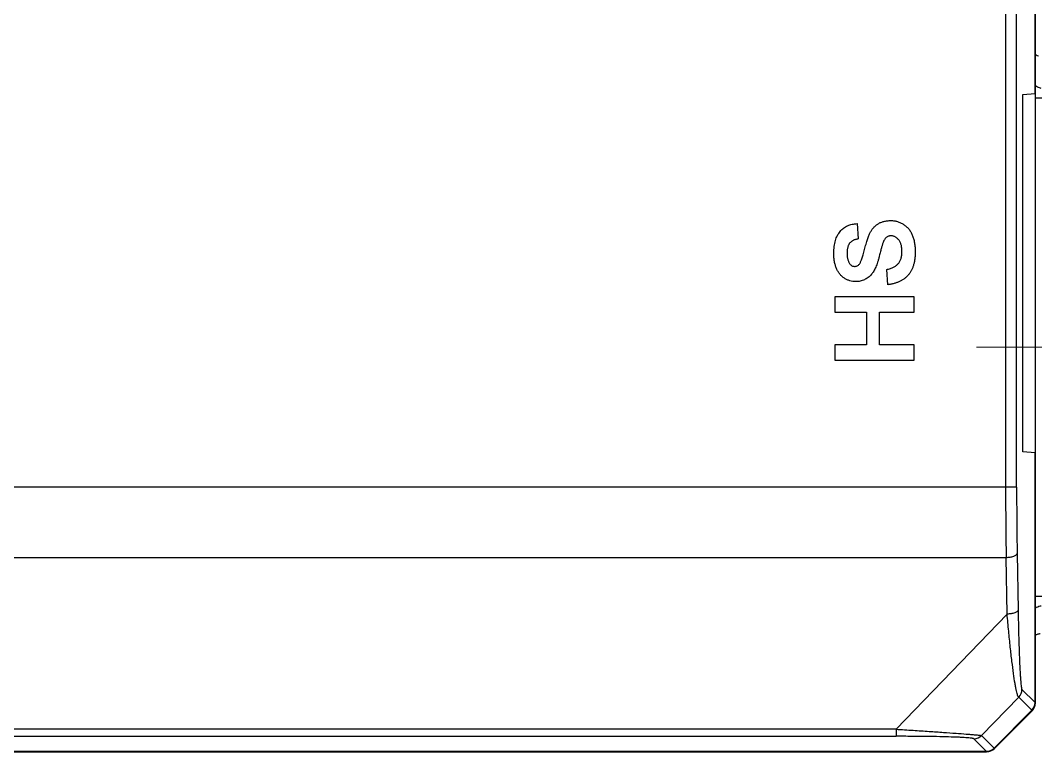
# Model space of a CAD drawing. Header units: millimetres. Extents: x 12 to 285, y 0 to 159.
# Drawn here: x 162.73 to 192.58, y 89.67 to 111.17 of the extents above; entities that cross this region are included whole.
import ezdxf

# ---------------------------------------------------------------- set-up
doc = ezdxf.new("R2010")
doc.units = ezdxf.units.MM
doc.linetypes.add('ACAD_ISO02W100', pattern=[15, 12, -3])

msp = doc.modelspace()

# ---------------------------------------------------------------- linework, layer by layer
at = {"color": 7, "lineweight": 25}
for points in [[(192.574616, 91.101808), (192.574616, 136.204412)], [(191.698316, 129.85801), (191.698316, 97.44821)], [(192.022095, 97.44821), (192.022095, 129.85801)], [(192.563291, 109.018792), (192.563291, 111.884194)], [(192.661505, 110.115402), (192.630707, 110.128384), (192.593489, 110.149798), (192.563291, 110.172693)], [(192.206704, 108.990288), (192.563291, 109.018792)], [(192.206704, 98.483507), (192.206704, 108.990288)], [(192.574616, 108.89539), (192.833907, 108.89539)], [(187.334207, 105.193305), (187.364088, 104.744501)], [(188.231709, 103.398301), (188.201688, 103.846999)], [(189.009514, 103.039314), (186.675995, 103.039314)], [(186.675995, 103.039314), (186.675995, 102.590511)], [(189.009514, 102.590511), (189.009514, 103.039314)], [(186.675995, 102.590511), (187.603412, 102.590511)], [(187.603412, 102.590511), (187.603412, 101.633213)], [(187.992385, 102.590511), (189.009514, 102.590511)], [(187.992385, 101.633213), (187.992385, 102.590511)], [(187.603412, 101.633213), (186.675995, 101.633213)], [(186.675995, 101.633213), (186.675995, 101.184409)], [(189.009514, 101.633213), (187.992385, 101.633213)], [(189.009514, 101.184409), (189.009514, 101.633213)], [(186.675995, 101.184409), (189.009514, 101.184409)], [(192.563291, 98.455003), (192.206704, 98.483507)], [(192.563291, 91.115214), (192.563291, 98.455003)], [(192.022095, 97.44821), (95.508586, 97.44821)], [(95.816596, 95.380685), (191.714085, 95.380685)], [(191.741989, 93.715998), (191.714085, 95.380685)], [(192.037899, 95.49689), (192.065804, 93.832097)], [(192.833907, 94.236909), (192.574616, 94.236909)], [(188.475303, 90.329507), (191.741989, 93.715998)], [(192.178093, 91.500412), (192.563291, 91.115214)], [(192.083302, 91.271883), (190.993995, 90.142711)], [(192.083302, 91.271883), (192.468712, 90.886508)], [(192.468712, 90.886508), (191.360496, 89.776105)], [(191.369315, 89.764393), (192.479612, 90.872609)], [(188.475303, 90.329507), (99.060212, 90.329507)], [(188.475303, 90.329507), (188.475303, 90.121792)], [(99.060212, 90.121792), (188.475303, 90.121792)], [(191.131296, 89.681102), (190.765007, 90.047391)], [(191.360496, 89.776105), (190.993995, 90.142711)], [(96.388096, 89.669813), (191.140503, 89.669813)], [(96.401608, 89.681102), (191.131296, 89.681102)]]:
    msp.add_lwpolyline(points, dxfattribs=at)
at = {"color": 7, "linetype": 'ACAD_ISO02W100', "lineweight": 15}
msp.add_lwpolyline([(190.841489, 101.566185), (205.210904, 101.566185)], dxfattribs=at)
at = {"color": 7, "lineweight": 25}
for points, knots in [([(192.747194, 109.170804), (192.730614, 109.173203), (192.71421, 109.176589), (192.698017, 109.180999), (192.653214, 109.193205), (192.609505, 109.21289), (192.573804, 109.2421)], [0, 0, 0, 0, 1, 1, 1, 2, 2, 2, 2]), ([(186.646114, 104.319616), (186.646608, 104.354188), (186.646996, 104.388901), (186.648901, 104.423403), (186.650701, 104.456105), (186.653699, 104.488596), (186.657791, 104.521087), (186.661601, 104.551496), (186.666293, 104.5818), (186.672185, 104.611786), (186.6779, 104.640114), (186.684708, 104.668195), (186.692893, 104.695888), (186.700513, 104.721994), (186.709509, 104.747817), (186.719492, 104.773006), (186.729088, 104.797206), (186.739812, 104.820983), (186.751701, 104.84409), (186.763096, 104.866104), (186.77569, 104.887588), (186.789589, 104.908084), (186.803101, 104.928193), (186.817811, 104.947313), (186.83351, 104.965587), (186.848785, 104.983508), (186.865013, 105.000512), (186.882087, 105.016599), (186.898915, 105.032297), (186.916589, 105.047184), (186.935004, 105.061013), (186.953313, 105.074807), (186.972399, 105.087613), (186.992013, 105.09929), (187.011486, 105.111002), (187.031595, 105.121585), (187.052303, 105.13111), (187.073293, 105.140812), (187.094883, 105.149102), (187.116791, 105.156404), (187.139404, 105.163813), (187.162405, 105.169986), (187.185618, 105.175102), (187.209501, 105.180288), (187.233701, 105.184415), (187.258007, 105.187202), (187.283302, 105.190201), (187.308702, 105.191682), (187.334207, 105.193305)], [0, 0, 0, 0, 1, 1, 1, 2, 2, 2, 3, 3, 3, 4, 4, 4, 5, 5, 5, 6, 6, 6, 7, 7, 7, 8, 8, 8, 9, 9, 9, 10, 10, 10, 11, 11, 11, 12, 12, 12, 13, 13, 13, 14, 14, 14, 15, 15, 15, 16, 16, 16, 16]), ([(187.398201, 104.005996), (187.404692, 104.014392), (187.411113, 104.022788), (187.416899, 104.031714), (187.423989, 104.042509), (187.429916, 104.054115), (187.435596, 104.065792), (187.442193, 104.079515), (187.448507, 104.093309), (187.454293, 104.107384), (187.461102, 104.123683), (187.467487, 104.140299), (187.473484, 104.156914), (187.480399, 104.176), (187.48689, 104.195191), (187.493099, 104.214417), (187.500084, 104.236007), (187.50661, 104.257703), (187.512784, 104.279399), (187.519592, 104.303811), (187.526083, 104.328294), (187.532398, 104.352812), (187.539312, 104.379694), (187.546015, 104.406716), (187.552506, 104.433704), (187.559103, 104.461115), (187.565594, 104.488596), (187.572615, 104.516007), (187.579106, 104.541583), (187.586091, 104.567089), (187.593111, 104.592595), (187.599814, 104.616408), (187.606517, 104.640114), (187.613713, 104.663715), (187.620416, 104.685587), (187.627507, 104.707389), (187.634809, 104.729085), (187.641512, 104.749299), (187.648391, 104.769407), (187.6558, 104.78941), (187.662502, 104.807613), (187.669487, 104.825711), (187.67679, 104.843596), (187.683493, 104.860212), (187.690407, 104.876616), (187.697816, 104.892703), (187.704589, 104.907414), (187.711786, 104.921913), (187.7193, 104.936201), (187.733411, 104.9628), (187.748792, 104.988694), (187.766113, 105.013283), (187.782906, 105.037201), (187.801391, 105.059708), (187.821217, 105.081086), (187.840902, 105.102183), (187.861787, 105.122114), (187.883906, 105.140388), (187.906201, 105.158909), (187.929802, 105.175807), (187.954497, 105.190906), (187.966985, 105.198597), (187.979791, 105.205793), (187.992808, 105.212496), (188.006108, 105.219305), (188.01969, 105.225514), (188.033484, 105.231088), (188.047595, 105.237014), (188.061988, 105.242306), (188.076487, 105.247104), (188.09141, 105.252007), (188.106614, 105.256417), (188.121784, 105.260192), (188.137412, 105.264002), (188.153216, 105.267106), (188.169091, 105.269999), (188.185284, 105.272892), (188.201688, 105.275502), (188.218092, 105.277407), (188.235414, 105.279489), (188.2527, 105.280794), (188.269986, 105.281605), (188.287907, 105.282487), (188.305793, 105.282805), (188.323784, 105.283016)], [0, 0, 0, 0, 1, 1, 1, 2, 2, 2, 3, 3, 3, 4, 4, 4, 5, 5, 5, 6, 6, 6, 7, 7, 7, 8, 8, 8, 9, 9, 9, 10, 10, 10, 11, 11, 11, 12, 12, 12, 13, 13, 13, 14, 14, 14, 15, 15, 15, 16, 16, 16, 17, 17, 17, 18, 18, 18, 19, 19, 19, 20, 20, 20, 21, 21, 21, 22, 22, 22, 23, 23, 23, 24, 24, 24, 25, 25, 25, 26, 26, 26, 27, 27, 27, 28, 28, 28, 28]), ([(188.323784, 105.283016), (188.340294, 105.282699), (188.356804, 105.282311), (188.373314, 105.281217), (188.389613, 105.280088), (188.405805, 105.278289), (188.421892, 105.275996), (188.437908, 105.273809), (188.453783, 105.271093), (188.469587, 105.2676), (188.485392, 105.264213), (188.500914, 105.260192), (188.516401, 105.255394), (188.531994, 105.250702), (188.54741, 105.245304), (188.562686, 105.239589), (188.57789, 105.233804), (188.593095, 105.227595), (188.608017, 105.220892), (188.623116, 105.214013), (188.637792, 105.206393), (188.652397, 105.198491), (188.667284, 105.190201), (188.681889, 105.181416), (188.696283, 105.172315), (188.710711, 105.163107), (188.724787, 105.153512), (188.738404, 105.143316), (188.751916, 105.133086), (188.765004, 105.122185), (188.777704, 105.111002), (188.790192, 105.099889), (188.802504, 105.088495), (188.814216, 105.076394), (188.825893, 105.064294), (188.837111, 105.051594), (188.847801, 105.038506), (188.858596, 105.025383), (188.868791, 105.011801), (188.878598, 104.997901), (188.888617, 104.98379), (188.898213, 104.969291), (188.907208, 104.954404), (188.916204, 104.939411), (188.924494, 104.923889), (188.932397, 104.908084), (188.940405, 104.892103), (188.947884, 104.875699), (188.954798, 104.859083), (188.961889, 104.842009), (188.968415, 104.824617), (188.974483, 104.80719), (188.980692, 104.788916), (188.986583, 104.770607), (188.991804, 104.752015), (188.997096, 104.732683), (189.001894, 104.71321), (189.006304, 104.693595), (189.010713, 104.673099), (189.014806, 104.652497), (189.018404, 104.631894), (189.022108, 104.610516), (189.025107, 104.588997), (189.027717, 104.567407), (189.030504, 104.544794), (189.032586, 104.522286), (189.034314, 104.499603), (189.036007, 104.475896), (189.037313, 104.452295), (189.037983, 104.428483), (189.038794, 104.404), (189.039112, 104.379306), (189.0395, 104.354717)], [0, 0, 0, 0, 1, 1, 1, 2, 2, 2, 3, 3, 3, 4, 4, 4, 5, 5, 5, 6, 6, 6, 7, 7, 7, 8, 8, 8, 9, 9, 9, 10, 10, 10, 11, 11, 11, 12, 12, 12, 13, 13, 13, 14, 14, 14, 15, 15, 15, 16, 16, 16, 17, 17, 17, 18, 18, 18, 19, 19, 19, 20, 20, 20, 21, 21, 21, 22, 22, 22, 23, 23, 23, 24, 24, 24, 24]), ([(188.328512, 104.834283), (188.315106, 104.833789), (188.301806, 104.833507), (188.288683, 104.831496), (188.276089, 104.829591), (188.263812, 104.82631), (188.251782, 104.822112), (188.240211, 104.818091), (188.228817, 104.813187), (188.218092, 104.80719), (188.207191, 104.801016), (188.196784, 104.79389), (188.187295, 104.785706), (188.176994, 104.776886), (188.167716, 104.767114), (188.159214, 104.756707), (188.149583, 104.744783), (188.140904, 104.732013), (188.133002, 104.718889), (188.124006, 104.703614), (188.115998, 104.68781), (188.108696, 104.671617), (188.100617, 104.653202), (188.093385, 104.634399), (188.086294, 104.61549)], [0, 0, 0, 0, 1, 1, 1, 2, 2, 2, 3, 3, 3, 4, 4, 4, 5, 5, 5, 6, 6, 6, 7, 7, 7, 8, 8, 8, 8]), ([(188.650492, 104.366817), (188.650316, 104.385585), (188.650104, 104.404282), (188.649116, 104.423015), (188.648093, 104.440583), (188.646506, 104.458187), (188.644495, 104.47579), (188.642413, 104.492194), (188.640085, 104.508599), (188.63691, 104.524897), (188.634017, 104.540102), (188.630384, 104.555201), (188.626186, 104.570194), (188.622199, 104.584411), (188.617684, 104.598416), (188.612604, 104.612209), (188.607806, 104.625298), (188.602408, 104.638103), (188.596305, 104.650592), (188.590484, 104.662516), (188.583817, 104.674087), (188.576691, 104.685199), (188.569706, 104.695994), (188.561909, 104.706507), (188.553796, 104.716491), (188.545893, 104.726086), (188.537603, 104.735294), (188.528995, 104.744113), (188.520917, 104.752403), (188.512485, 104.760306), (188.503701, 104.76789), (188.495199, 104.775193), (188.486415, 104.782213), (188.477102, 104.788493), (188.468317, 104.79449), (188.459004, 104.799887), (188.449514, 104.804791), (188.440095, 104.809694), (188.4305, 104.81421), (188.420516, 104.817914), (188.410885, 104.821513), (188.401113, 104.824405), (188.391094, 104.826804), (188.380899, 104.829203), (188.370598, 104.831284), (188.360191, 104.832413), (188.349714, 104.833613), (188.339095, 104.834001), (188.328512, 104.834283)], [0, 0, 0, 0, 1, 1, 1, 2, 2, 2, 3, 3, 3, 4, 4, 4, 5, 5, 5, 6, 6, 6, 7, 7, 7, 8, 8, 8, 9, 9, 9, 10, 10, 10, 11, 11, 11, 12, 12, 12, 13, 13, 13, 14, 14, 14, 15, 15, 15, 16, 16, 16, 16]), ([(187.364088, 104.744501), (187.350012, 104.741891), (187.335901, 104.739315), (187.322001, 104.736105), (187.308808, 104.733106), (187.295684, 104.729402), (187.282808, 104.725416), (187.270496, 104.721606), (187.25829, 104.717408), (187.246295, 104.712786), (187.235183, 104.708412), (187.224317, 104.703614), (187.213593, 104.698217), (187.203186, 104.693101), (187.192991, 104.687316), (187.183183, 104.680895), (187.174011, 104.675004), (187.165086, 104.668583), (187.156513, 104.66181), (187.148294, 104.655213), (187.140215, 104.648193), (187.132701, 104.640714), (187.125187, 104.633411), (187.118096, 104.625615), (187.111711, 104.617395), (187.105184, 104.609211), (187.099399, 104.600603), (187.093895, 104.591713), (187.08811, 104.582294), (187.082783, 104.572593), (187.077985, 104.562715), (187.073117, 104.552308), (187.068813, 104.541689), (187.064897, 104.530894), (187.060805, 104.519394), (187.057312, 104.507717), (187.054208, 104.495899), (187.050892, 104.483199), (187.048105, 104.470393), (187.045706, 104.457516), (187.043307, 104.443899), (187.04119, 104.430106), (187.039709, 104.416383), (187.038086, 104.401813), (187.037098, 104.387102), (187.036393, 104.372497), (187.035687, 104.356693), (187.035405, 104.340994), (187.035017, 104.325189)], [0, 0, 0, 0, 1, 1, 1, 2, 2, 2, 3, 3, 3, 4, 4, 4, 5, 5, 5, 6, 6, 6, 7, 7, 7, 8, 8, 8, 9, 9, 9, 10, 10, 10, 11, 11, 11, 12, 12, 12, 13, 13, 13, 14, 14, 14, 15, 15, 15, 16, 16, 16, 16]), ([(188.086294, 104.61549), (188.083613, 104.607412), (188.080897, 104.599298), (188.078392, 104.591184), (188.075217, 104.581094), (188.072395, 104.571005), (188.069502, 104.56081), (188.065904, 104.548392), (188.062306, 104.535904), (188.058707, 104.523415), (188.054509, 104.50881), (188.050417, 104.494205), (188.046607, 104.479494), (188.042091, 104.462596), (188.037893, 104.445487), (188.033484, 104.428483), (188.028509, 104.409503), (188.023394, 104.390489), (188.018596, 104.371509), (188.012987, 104.350201), (188.007907, 104.328788), (188.002616, 104.307409), (187.996795, 104.283914), (187.990797, 104.260384), (187.9848, 104.236889)], [0, 0, 0, 0, 1, 1, 1, 2, 2, 2, 3, 3, 3, 4, 4, 4, 5, 5, 5, 6, 6, 6, 7, 7, 7, 8, 8, 8, 8]), ([(187.29071, 103.488083), (187.261818, 103.489212), (187.23289, 103.490306), (187.204209, 103.494116), (187.17581, 103.49789), (187.147588, 103.504417), (187.120107, 103.512813), (187.092484, 103.521209), (187.065391, 103.531616), (187.039215, 103.543716), (187.012086, 103.556099), (186.985804, 103.570386), (186.960686, 103.586684), (186.947916, 103.594904), (186.935392, 103.603688), (186.923292, 103.61279), (186.911192, 103.621892), (186.899585, 103.631417), (186.888191, 103.6414), (186.876902, 103.651313), (186.865895, 103.661791), (186.855488, 103.672692), (186.844905, 103.683804), (186.834886, 103.695411), (186.825184, 103.707299), (186.815413, 103.719117), (186.805887, 103.731182), (186.797103, 103.743706), (186.788002, 103.756582), (186.7795, 103.769988), (186.771386, 103.783393), (186.76299, 103.797399), (186.755017, 103.811616), (186.747503, 103.826009), (186.739989, 103.840684), (186.733004, 103.855713), (186.726512, 103.870882), (186.712895, 103.902703), (186.701183, 103.935405), (186.691411, 103.968602), (186.681004, 104.003915), (186.672714, 104.039792), (186.666188, 104.076093), (186.659202, 104.114687), (186.654193, 104.15381), (186.651194, 104.193004), (186.647984, 104.23509), (186.646996, 104.277388), (186.646114, 104.319616)], [0, 0, 0, 0, 1, 1, 1, 2, 2, 2, 3, 3, 3, 4, 4, 4, 5, 5, 5, 6, 6, 6, 7, 7, 7, 8, 8, 8, 9, 9, 9, 10, 10, 10, 11, 11, 11, 12, 12, 12, 13, 13, 13, 14, 14, 14, 15, 15, 15, 16, 16, 16, 16]), ([(187.035017, 104.325189), (187.035299, 104.308891), (187.035616, 104.292487), (187.036393, 104.276083), (187.037204, 104.260702), (187.038403, 104.245215), (187.040202, 104.229904), (187.041896, 104.215299), (187.044083, 104.2008), (187.046694, 104.186407), (187.049198, 104.172789), (187.052091, 104.159102), (187.055584, 104.145696), (187.0589, 104.132996), (187.062816, 104.120296), (187.067296, 104.107914), (187.0716, 104.095813), (187.076397, 104.083889), (187.081795, 104.072283), (187.086804, 104.061312), (187.092414, 104.050517), (187.098587, 104.04011), (187.104584, 104.029914), (187.111217, 104.020001), (187.117814, 104.010194)], [0, 0, 0, 0, 1, 1, 1, 2, 2, 2, 3, 3, 3, 4, 4, 4, 5, 5, 5, 6, 6, 6, 7, 7, 7, 8, 8, 8, 8]), ([(187.9848, 104.236889), (187.977216, 104.206303), (187.969596, 104.175682), (187.961094, 104.145308), (187.953086, 104.117015), (187.944407, 104.089005), (187.935306, 104.0611), (187.926804, 104.0351), (187.917984, 104.009206), (187.908706, 103.983489), (187.900098, 103.959888), (187.890997, 103.936499), (187.881084, 103.913392), (187.872017, 103.892084), (187.862104, 103.870988), (187.851591, 103.850315), (187.841996, 103.831301), (187.831695, 103.812498), (187.820794, 103.794188), (187.810916, 103.777502), (187.800403, 103.761204), (187.789009, 103.745611), (187.778496, 103.731182), (187.767207, 103.717283), (187.755812, 103.703489)], [0, 0, 0, 0, 1, 1, 1, 2, 2, 2, 3, 3, 3, 4, 4, 4, 5, 5, 5, 6, 6, 6, 7, 7, 7, 8, 8, 8, 8]), ([(188.201688, 103.846999), (188.220491, 103.850598), (188.239294, 103.854196), (188.257886, 103.858711), (188.275383, 103.863015), (188.292599, 103.868095), (188.309709, 103.873704), (188.326007, 103.87889), (188.342094, 103.884605), (188.357898, 103.890991), (188.372997, 103.897094), (188.387814, 103.903796), (188.402313, 103.911099), (188.416212, 103.918013), (188.429794, 103.925316), (188.442988, 103.9335), (188.455688, 103.941403), (188.468, 103.95001), (188.479889, 103.959183), (188.491283, 103.968002), (188.502184, 103.977315), (188.512591, 103.987299), (188.522892, 103.997), (188.532417, 104.007301), (188.541589, 104.018096), (188.550691, 104.028891), (188.559405, 104.04011), (188.567307, 104.051787), (188.575386, 104.063711), (188.582617, 104.075987), (188.589285, 104.088687), (188.596094, 104.101493), (188.602303, 104.114616), (188.608017, 104.127987), (188.613803, 104.14171), (188.618989, 104.155786), (188.623399, 104.170003), (188.627985, 104.184784), (188.631901, 104.199812), (188.635111, 104.214911), (188.638497, 104.230786), (188.641284, 104.246908), (188.643507, 104.262995), (188.6458, 104.279787), (188.647599, 104.296685), (188.648693, 104.313513), (188.649786, 104.331293), (188.65021, 104.349108), (188.650492, 104.366817)], [0, 0, 0, 0, 1, 1, 1, 2, 2, 2, 3, 3, 3, 4, 4, 4, 5, 5, 5, 6, 6, 6, 7, 7, 7, 8, 8, 8, 9, 9, 9, 10, 10, 10, 11, 11, 11, 12, 12, 12, 13, 13, 13, 14, 14, 14, 15, 15, 15, 16, 16, 16, 16]), ([(189.0395, 104.354717), (189.0389, 104.319086), (189.038301, 104.283597), (189.036184, 104.248108), (189.034102, 104.214488), (189.030786, 104.181009), (189.026412, 104.147601), (189.022214, 104.116098), (189.016993, 104.084701), (189.010396, 104.053692), (189.004293, 104.024199), (188.996884, 103.994989), (188.987994, 103.966203), (188.979492, 103.938686), (188.969685, 103.911487), (188.958608, 103.884888), (188.947884, 103.859417), (188.936101, 103.834511), (188.923013, 103.810099), (188.910383, 103.786604), (188.89659, 103.763814), (188.881385, 103.741801), (188.866498, 103.720211), (188.850199, 103.699503), (188.832807, 103.679712), (188.815592, 103.659992), (188.797283, 103.641294), (188.778092, 103.623585), (188.758901, 103.605911), (188.738792, 103.589083), (188.717802, 103.573596), (188.696494, 103.557686), (188.674304, 103.543187), (188.651515, 103.529605), (188.628091, 103.515917), (188.604102, 103.503217), (188.579407, 103.491787), (188.554007, 103.479793), (188.527796, 103.469104), (188.501408, 103.459508), (188.473715, 103.449383), (188.445704, 103.440493), (188.417306, 103.432909), (188.387602, 103.424901), (188.357686, 103.418198), (188.327489, 103.4128), (188.295703, 103.407015), (188.263706, 103.402711), (188.231709, 103.398301)], [0, 0, 0, 0, 1, 1, 1, 2, 2, 2, 3, 3, 3, 4, 4, 4, 5, 5, 5, 6, 6, 6, 7, 7, 7, 8, 8, 8, 9, 9, 9, 10, 10, 10, 11, 11, 11, 12, 12, 12, 13, 13, 13, 14, 14, 14, 15, 15, 15, 16, 16, 16, 16]), ([(187.117814, 104.010194), (187.126704, 103.998905), (187.135699, 103.987616), (187.146283, 103.977915), (187.15609, 103.968813), (187.167414, 103.961193), (187.179514, 103.954984), (187.191509, 103.948917), (187.204209, 103.944295), (187.217297, 103.941508), (187.231091, 103.938616), (187.245307, 103.937593), (187.259383, 103.936816)], [0, 0, 0, 0, 1, 1, 1, 2, 2, 2, 3, 3, 3, 4, 4, 4, 4]), ([(187.259383, 103.936816), (187.272612, 103.937487), (187.285806, 103.938192), (187.298683, 103.941014), (187.311101, 103.943696), (187.323201, 103.948317), (187.334596, 103.953997), (187.346484, 103.959994), (187.357702, 103.967191), (187.367792, 103.975587), (187.378799, 103.984688), (187.3885, 103.995307), (187.398201, 104.005996)], [0, 0, 0, 0, 1, 1, 1, 2, 2, 2, 3, 3, 3, 4, 4, 4, 4]), ([(187.755812, 103.703489), (187.739796, 103.686415), (187.723709, 103.669199), (187.706706, 103.653007), (187.690407, 103.637484), (187.673297, 103.622809), (187.655306, 103.609086), (187.637914, 103.595892), (187.619816, 103.583509), (187.601084, 103.572185), (187.582598, 103.561002), (187.563584, 103.550807), (187.54411, 103.541811), (187.524813, 103.532886), (187.504917, 103.525089), (187.484703, 103.518387), (187.464312, 103.511684), (187.443498, 103.50611), (187.422508, 103.501594), (187.4012, 103.496903), (187.379716, 103.49341), (187.357985, 103.491293), (187.335689, 103.489212), (187.313217, 103.488612), (187.29071, 103.488083)], [0, 0, 0, 0, 1, 1, 1, 2, 2, 2, 3, 3, 3, 4, 4, 4, 5, 5, 5, 6, 6, 6, 7, 7, 7, 8, 8, 8, 8]), ([(191.714085, 95.380685), (191.753102, 95.381285), (191.792084, 95.384389), (191.830713, 95.390316), (191.867402, 95.395784), (191.903703, 95.403686), (191.938487, 95.416386), (191.952915, 95.421608), (191.967097, 95.427711), (191.980502, 95.434696), (191.991403, 95.440411), (192.00181, 95.446796), (192.011512, 95.455086), (192.024388, 95.466093), (192.0361, 95.480486), (192.037899, 95.49689)], [0, 0, 0, 0, 1, 1, 1, 2, 2, 2, 3, 3, 3, 4, 4, 4, 5, 5, 5, 5]), ([(192.065804, 93.832097), (192.064005, 93.815693), (192.052293, 93.801299), (192.039416, 93.790293), (192.029715, 93.782002), (192.019308, 93.775688), (192.008407, 93.770008), (191.995002, 93.762917), (191.980891, 93.756884), (191.966497, 93.751593), (191.931607, 93.738893), (191.895201, 93.730885), (191.858582, 93.725417), (191.819989, 93.719702), (191.781007, 93.716597), (191.741989, 93.715998)], [0, 0, 0, 0, 1, 1, 1, 2, 2, 2, 3, 3, 3, 4, 4, 4, 5, 5, 5, 5]), ([(192.065804, 93.832097), (192.068485, 93.673805), (192.071484, 93.515408), (192.075117, 93.357117), (192.078292, 93.210114), (192.082102, 93.063006), (192.086301, 92.916003), (192.090216, 92.783888), (192.094414, 92.651914), (192.099283, 92.519904), (192.103587, 92.405887), (192.108314, 92.29201), (192.113711, 92.178098), (192.11611, 92.128815), (192.118686, 92.079603), (192.121402, 92.03039), (192.123801, 91.986716), (192.126411, 91.943007), (192.129198, 91.899298), (192.131703, 91.861515), (192.134314, 91.823592), (192.137312, 91.785809), (192.139711, 91.753883), (192.142392, 91.722098), (192.145391, 91.690312), (192.14779, 91.664806), (192.1504, 91.639195), (192.153505, 91.613689), (192.155904, 91.594604), (192.158585, 91.575413), (192.161795, 91.556292), (192.163912, 91.543486), (192.166416, 91.530786), (192.170015, 91.518509), (192.171108, 91.514594), (192.172414, 91.510713), (192.174001, 91.507009), (192.175095, 91.50461), (192.176294, 91.502317), (192.178093, 91.500412)], [0, 0, 0, 0, 1, 1, 1, 2, 2, 2, 3, 3, 3, 4, 4, 4, 5, 5, 5, 6, 6, 6, 7, 7, 7, 8, 8, 8, 9, 9, 9, 10, 10, 10, 11, 11, 11, 12, 12, 12, 13, 13, 13, 13]), ([(192.573804, 93.890093), (192.585093, 93.899407), (192.597193, 93.907591), (192.609893, 93.915105), (192.651697, 93.939482), (192.699393, 93.954405), (192.747194, 93.961496)], [0, 0, 0, 0, 1, 1, 1, 2, 2, 2, 2]), ([(192.083302, 91.271883), (192.076599, 91.273999), (192.072189, 91.28049), (192.068591, 91.286911), (192.061606, 91.299117), (192.056808, 91.311006), (192.052504, 91.323212), (192.045908, 91.341697), (192.040192, 91.3611), (192.035007, 91.380397), (192.027986, 91.406291), (192.021989, 91.432185), (192.016309, 91.458184), (192.009183, 91.490816), (192.002586, 91.523589), (191.996483, 91.556398), (191.98911, 91.595591), (191.982196, 91.634785), (191.975599, 91.674084), (191.959406, 91.770887), (191.944907, 91.868006), (191.931396, 91.965091), (191.914709, 92.084788), (191.899399, 92.204592), (191.884794, 92.324501), (191.867896, 92.463883), (191.852091, 92.603407), (191.836992, 92.743001), (191.820094, 92.898894), (191.804184, 93.054716), (191.789015, 93.210784), (191.772505, 93.379095), (191.756982, 93.547511), (191.742095, 93.715998)], [0, 0, 0, 0, 1, 1, 1, 2, 2, 2, 3, 3, 3, 4, 4, 4, 5, 5, 5, 6, 6, 6, 7, 7, 7, 8, 8, 8, 9, 9, 9, 10, 10, 10, 11, 11, 11, 11]), ([(192.713892, 93.136913), (192.701086, 93.135114), (192.688386, 93.132609), (192.675792, 93.12961), (192.640091, 93.121003), (192.605096, 93.107703), (192.573804, 93.0889)], [0, 0, 0, 0, 1, 1, 1, 2, 2, 2, 2]), ([(188.475303, 90.329401), (188.643295, 90.318994), (188.811217, 90.308517), (188.97921, 90.297793), (189.135702, 90.287915), (189.292301, 90.277684), (189.448793, 90.267313), (189.590116, 90.257893), (189.731297, 90.248298), (189.872585, 90.238491), (189.99521, 90.229883), (190.117801, 90.221204), (190.240391, 90.212103), (190.341215, 90.204589), (190.442003, 90.196898), (190.542792, 90.188714), (190.584314, 90.185398), (190.625801, 90.182011), (190.667287, 90.178413), (190.702389, 90.175484), (190.737596, 90.172309), (190.772697, 90.169099), (190.801413, 90.166383), (190.829988, 90.163702), (190.858599, 90.160809), (190.880506, 90.158586), (190.902414, 90.156293), (190.924215, 90.153612), (190.939314, 90.151707), (190.954413, 90.149696), (190.969512, 90.147509), (190.977696, 90.14631), (190.985987, 90.14511), (190.993889, 90.142606)], [0, 0, 0, 0, 1, 1, 1, 2, 2, 2, 3, 3, 3, 4, 4, 4, 5, 5, 5, 6, 6, 6, 7, 7, 7, 8, 8, 8, 9, 9, 9, 10, 10, 10, 11, 11, 11, 11]), ([(190.765007, 90.047391), (190.763207, 90.04919), (190.760914, 90.050389), (190.758516, 90.051413), (190.754811, 90.053), (190.751001, 90.054199), (190.747086, 90.055293), (190.734985, 90.058786), (190.722391, 90.061114), (190.709903, 90.062984), (190.6911, 90.065982), (190.672297, 90.068311), (190.653388, 90.070392), (190.628305, 90.073108), (190.603187, 90.075401), (190.578105, 90.077412), (190.546814, 90.079917), (190.515593, 90.082104), (190.484301, 90.084115), (190.447189, 90.086408), (190.409901, 90.088384), (190.372682, 90.090289), (190.329785, 90.092405), (190.286887, 90.09431), (190.243989, 90.096004), (190.195694, 90.097909), (190.147399, 90.099708), (190.098997, 90.101189), (189.987096, 90.104894), (189.875301, 90.107716), (189.7634, 90.110115), (189.633789, 90.112796), (189.504214, 90.114913), (189.374498, 90.1165), (189.230212, 90.118405), (189.08589, 90.119604), (188.941604, 90.120486), (188.7861, 90.121404), (188.630807, 90.121792), (188.475303, 90.121792)], [0, 0, 0, 0, 1, 1, 1, 2, 2, 2, 3, 3, 3, 4, 4, 4, 5, 5, 5, 6, 6, 6, 7, 7, 7, 8, 8, 8, 9, 9, 9, 10, 10, 10, 11, 11, 11, 12, 12, 12, 13, 13, 13, 13])]:
    msp.add_open_spline(points, degree=3, knots=knots, dxfattribs=at)
for points in [[(191.698316, 97.44821), (191.698104, 96.758988), (191.703396, 96.069801), (191.714085, 95.380685)], [(192.022095, 97.44821), (192.022095, 96.797688), (192.027316, 96.147201), (192.037899, 95.496784)], [(192.083302, 91.271883), (192.143803, 91.332596), (192.177917, 91.414687), (192.178093, 91.500412)], [(192.468712, 90.886508), (192.529284, 90.947115), (192.563291, 91.029383), (192.563291, 91.115214)], [(192.479612, 90.872609), (192.540396, 90.933286), (192.574616, 91.015695), (192.574616, 91.101808)], [(190.765007, 90.047391), (190.850908, 90.047603), (190.933211, 90.081893), (190.993995, 90.142711)], [(191.131296, 89.681102), (191.217303, 89.681102), (191.299782, 89.715286), (191.360496, 89.776105)], [(191.140503, 89.669813), (191.226299, 89.669813), (191.308496, 89.703785), (191.369315, 89.764393)]]:
    msp.add_open_spline(points, degree=3, dxfattribs=at)

doc.saveas('drawing.dxf')
